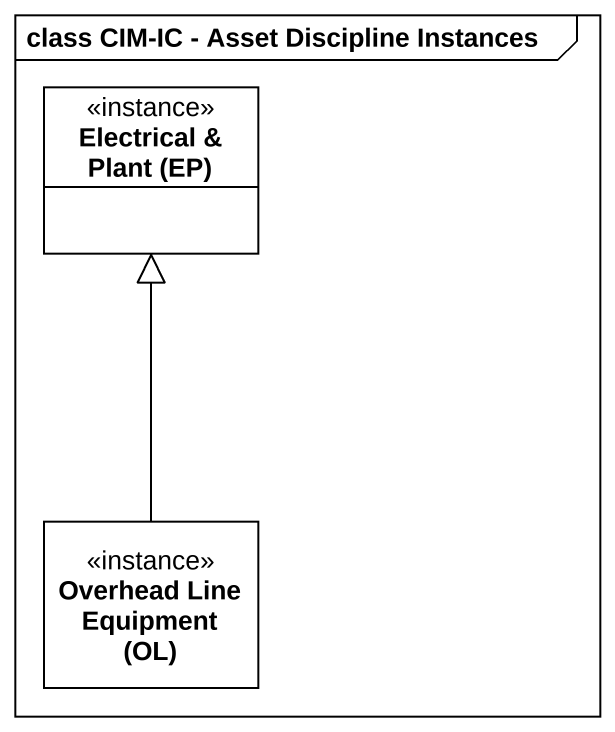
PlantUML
@startuml
mainframe class CIM-IC - Asset Discipline Instances
hide circle
hide empty members
class "Electrical & Plant (EP)" as Electrical_Plant_EP <<instance>>
class "Overhead Line Equipment (OL)" as Overhead_Line_Equipment_OL <<instance>>
Overhead_Line_Equipment_OL -up-|> Electrical_Plant_EP
@enduml
